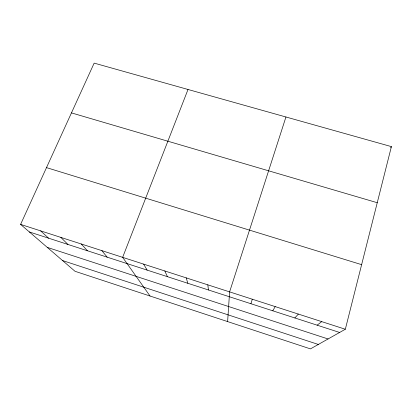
<?xml version="1.0" encoding="UTF-8"?>
<svg xmlns="http://www.w3.org/2000/svg" width="412" height="412" viewBox="0 0 412 412"><rect width="100%" height="100%" fill="white"/><g stroke="black" fill="none" stroke-linecap="round" stroke-linejoin="round"><path stroke-width="0.62" d="M227.625 321.592L229.602 291.881L285.943 116.993M345.333 329.25L391.4 146.615L94.163 63.113L20.6 224.401L75.025 271.297L310.447 348.887L345.333 329.25L20.6 224.401M250.929 303.732L252.288 299.21M188.011 89.481L122.642 257.346L150.02 296.017M272.785 310.813L275.201 306.605M390.689 147.676L391.4 146.615M294.848 317.961L298.339 314.078M317.127 325.176L321.721 321.628M71.456 112.893L377.253 202.714M46.499 167.612L361.628 264.659M29.365 231.951L339.622 332.463M47.267 247.38L328.065 338.968M62.542 260.544L318.327 344.453M40.634 230.869L48.559 238.172M60.847 237.394L67.928 244.445M81.257 243.986L87.468 250.774M101.852 250.635L107.182 257.165M143.628 264.123L147.146 270.107M164.815 270.967L167.401 276.673M186.209 277.873L187.841 283.291M207.803 284.841L208.467 289.976"/></g></svg>
